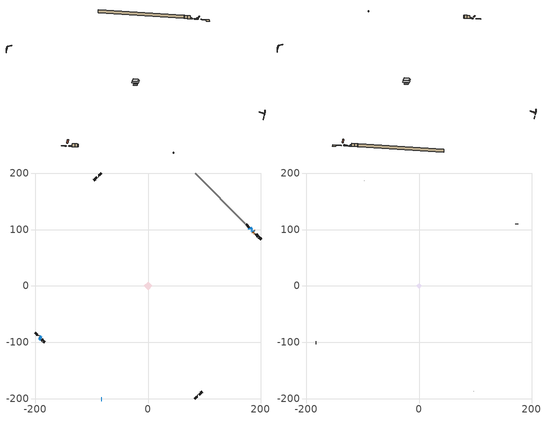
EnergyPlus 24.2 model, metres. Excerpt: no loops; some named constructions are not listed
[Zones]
conditioned space
 floor othersidecoefficients (Floor1 construction): -3.05,0 0,3.05 3.05,0 0,-3.05 z1.04
 floor adiabatic (AdiabaticFloorConstruction): -7.11,0 0,7.11 7.11,0 0,-7.11 z3.48
 floor foundation (Slab1 construction): -4,0 0,4 4,0 0,-4 z-1.12
 wall outside (RimJoist1 construction): 83.09,-200.59 86.93,-196.74 / -200.59,-83.09 -196.74,-86.93 / -83.09,200.59 -86.93,196.74 / 196.1,87.57 192.25,91.42 z1.04:1.34
 wall outside (RimJoist2 construction): 87.59,-196.08 88.31,-195.36 / -196.08,-87.59 -195.36,-88.31 / -87.59,196.08 -88.31,195.36 / 191.6,92.07 190.88,92.79 z1.04:1.34
 wall outside (AdiabaticWallConstruction 1): 188.28,95.4 188.02,95.66 / 187.36,96.31 186.75,96.92 z1.04:3.07
 wall outside (AdiabaticWallConstruction): 186.1,97.57 185.5,98.17 / -192.76,-90.91 -191.57,-92.1 z1.04:2.01; 184.85,98.82 184.31,99.36 z1.04:1.8; 183.66,100.02 183.43,100.24 z1.04:1.35; -83.09,-200.59 -82.53,-200.59 z1.04:2.82; 182.78,100.89 182.35,101.32 z1.04:1.55; 181.69,101.98 180.52,103.15 z1.04:3.07; -190.92,-92.75 -189.62,-94.05 z1.04:2.56
 wall outside (Wall1 construction): 90.91,-192.76 93.4,-190.27 / -188.97,-94.71 -186.48,-97.19 / -90.91,192.76 -93.4,190.27 / 179.87,103.81 177.38,106.29 z1.04:5.92
 wall outside (Wall2 construction): 94.06,-189.62 96.29,-187.38 / -185.82,-97.85 -183.58,-100.09 / -94.06,189.62 -96.29,187.38 / 176.72,106.95 174.48,109.19 z1.04:5.92
 wall foundation (FoundationWall1 construction): 196.76,86.91,-1.12 196.76,86.91,1.04 199.79,83.88,1.04 199.79,83.88,-1.02 200.59,83.09,-1.02 200.59,83.09,-1.12
 wall adiabatic (Wall4 construction): 172.95,110.72 83.74,199.93 z1.04:5.92
 window (WindowConstruction): 186.1,97.57 185.5,98.17 z1.04:2.01
 window (WindowConstruction 7): 184.85,98.82 184.31,99.36 z1.04:1.8
 window (WindowConstruction 1): 183.65,100.02 183.44,100.24 z1.04:1.34
 window (WindowConstruction 2): -192.76,-90.91 -191.57,-92.1 z1.04:2.01
 window (WindowConstruction 6): -83.09,-200.59 -82.53,-200.59 z1.04:2.82
 window (WindowConstruction 3): 182.78,100.89 182.35,101.32 z1.04:1.55
 window (WindowConstruction 4): 181.69,101.98 180.52,103.15 z1.04:3.07
 window (WindowConstruction 5): -190.92,-92.75 -189.62,-94.05 z1.04:2.56
 door (Door): 188.28,95.4 188.02,95.66 z1.04:3.07
 door (Door 1): 187.36,96.31 186.75,96.92 z1.04:3.07
 ceiling adiabatic (AdiabaticFloorConstruction): 0,-7.11 7.11,0 0,7.11 -7.11,0 z3.48
attic - vented
 floor to conditioned space (Floor2 construction Reversed): -5.03,0 0,5.03 5.03,0 0,-5.03 z5.92
 wall outside (Wall3 construction): 96.95,-186.72 97.17,-186.5 / -182.93,-100.74 -182.7,-100.97 / -96.95,186.72 -97.17,186.5 / 173.83,109.84 173.6,110.07 z1.04:5.92
 roof outside (Roof1 construction): 90.26,-193.42,5.92 85.36,-188.52,8.23 84.07,-189.81,8.23 88.96,-194.71,5.92; -193.42,-90.26,5.92 -188.52,-85.36,8.23 -189.81,-84.07,8.23 -194.71,-88.96,5.92; -90.26,193.42,5.92 -85.36,188.52,8.23 -84.07,189.81,8.23 -88.96,194.71,5.92; 188.93,94.74,5.92 184.03,89.84,8.23 185.32,88.55,8.23 190.22,93.45,5.92
[Material] Roughness=Rough; Thermal Absorptance=0.9
Name | Thickness {m} | Conductivity {W/m-K} | Density {kg/m3} | Specific Heat {J/kg-K} | Solar Absorptance | Visible Absorptance
ceiling loosefill ins | 0.0846667 | 0.0480833 | 16.02 | 1046.75 | 0.7 | 0.7
ceiling stud and cavity | 0.1397 | 0.0937792 | 65.682 | 1177.47 | 0.7 | 0.7
gypsum board | 0.0127 | 0.160291 | 801 | 837.4 | 0.6 | 0.6
[Construction]
Floor2 construction: ceiling loosefill ins, ceiling stud and cavity, gypsum board
[Schedule:Day:Interval]
interior lighting schedule day: No, 01:00, 0.108182, 04:00, 0.0901515, 05:00, 0.0991667, 06:00, 0.162273, 07:00, 0.270455, 08:00, 0.342576, 10:00, 0.369621, 11:00, 0.351591, 12:00, 0.333561, 13:00, 0.324545, 14:00, 0.31553, 15:00, 0.333561, 16:00, 0.369621, 17:00, 0.450758, 18:00, 0.585985, 19:00, 0.775303, 20:00, 0.955606, 21:00, 0.991667, 22:00, 0.712197, 23:00, 0.360606, 24:00, 0.162273
interior lighting schedule day 1: No, 01:00, 0.100909, 04:00, 0.0840909, 05:00, 0.0925, 06:00, 0.151364, 07:00, 0.252273, 08:00, 0.319545, 10:00, 0.344773, 11:00, 0.327955, 12:00, 0.311136, 13:00, 0.302727, 14:00, 0.294318, 15:00, 0.311136, 16:00, 0.344773, 17:00, 0.420455, 18:00, 0.546591, 19:00, 0.723182, 20:00, 0.891364, 21:00, 0.925, 22:00, 0.664318, 23:00, 0.336364, 24:00, 0.151364
interior lighting schedule day 2: No, 01:00, 0.0927273, 04:00, 0.0772727, 05:00, 0.085, 06:00, 0.139091, 07:00, 0.231818, 08:00, 0.293636, 10:00, 0.316818, 11:00, 0.301364, 12:00, 0.285909, 13:00, 0.278182, 14:00, 0.270455, 15:00, 0.285909, 16:00, 0.316818, 17:00, 0.386364, 18:00, 0.502273, 19:00, 0.664545, 20:00, 0.819091, 21:00, 0.85, 22:00, 0.610455, 23:00, 0.309091, 24:00, 0.139091
interior lighting schedule day 3: No, 01:00, 0.0845455, 04:00, 0.0704545, 05:00, 0.0775, 06:00, 0.126818, 07:00, 0.211364, 08:00, 0.267727, 10:00, 0.288864, 11:00, 0.274773, 12:00, 0.260682, 13:00, 0.253636, 14:00, 0.246591, 15:00, 0.260682, 16:00, 0.288864, 17:00, 0.352273, 18:00, 0.457955, 19:00, 0.605909, 20:00, 0.746818, 21:00, 0.775, 22:00, 0.556591, 23:00, 0.281818, 24:00, 0.126818
interior lighting schedule day 4: No, 01:00, 0.0763636, 04:00, 0.0636364, 05:00, 0.07, 06:00, 0.114545, 07:00, 0.190909, 08:00, 0.241818, 10:00, 0.260909, 11:00, 0.248182, 12:00, 0.235455, 13:00, 0.229091, 14:00, 0.222727, 15:00, 0.235455, 16:00, 0.260909, 17:00, 0.318182, 18:00, 0.413636, 19:00, 0.547273, 20:00, 0.674545, 21:00, 0.7, 22:00, 0.502727, 23:00, 0.254545, 24:00, 0.114545
interior lighting schedule day 5: No, 01:00, 0.0727273, 04:00, 0.0606061, 05:00, 0.0666667, 06:00, 0.109091, 07:00, 0.181818, 08:00, 0.230303, 10:00, 0.248485, 11:00, 0.236364, 12:00, 0.224242, 13:00, 0.218182, 14:00, 0.212121, 15:00, 0.224242, 16:00, 0.248485, 17:00, 0.30303, 18:00, 0.393939, 19:00, 0.521212, 20:00, 0.642424, 21:00, 0.666667, 22:00, 0.478788, 23:00, 0.242424, 24:00, 0.109091
interior lighting schedule day 6: No, 01:00, 0.0745455, 04:00, 0.0621212, 05:00, 0.0683333, 06:00, 0.111818, 07:00, 0.186364, 08:00, 0.236061, 10:00, 0.254697, 11:00, 0.242273, 12:00, 0.229848, 13:00, 0.223636, 14:00, 0.217424, 15:00, 0.229848, 16:00, 0.254697, 17:00, 0.310606, 18:00, 0.403788, 19:00, 0.534242, 20:00, 0.658485, 21:00, 0.683333, 22:00, 0.490758, 23:00, 0.248485, 24:00, 0.111818
interior lighting schedule day 7: No, 01:00, 0.08, 04:00, 0.0666667, 05:00, 0.0733333, 06:00, 0.12, 07:00, 0.2, 08:00, 0.253333, 10:00, 0.273333, 11:00, 0.26, 12:00, 0.246667, 13:00, 0.24, 14:00, 0.233333, 15:00, 0.246667, 16:00, 0.273333, 17:00, 0.333333, 18:00, 0.433333, 19:00, 0.573333, 20:00, 0.706667, 21:00, 0.733333, 22:00, 0.526667, 23:00, 0.266667, 24:00, 0.12
interior lighting schedule day 8: No, 01:00, 0.0890909, 04:00, 0.0742424, 05:00, 0.0816667, 06:00, 0.133636, 07:00, 0.222727, 08:00, 0.282121, 10:00, 0.304394, 11:00, 0.289545, 12:00, 0.274697, 13:00, 0.267273, 14:00, 0.259848, 15:00, 0.274697, 16:00, 0.304394, 17:00, 0.371212, 18:00, 0.482576, 19:00, 0.638485, 20:00, 0.78697, 21:00, 0.816667, 22:00, 0.586515, 23:00, 0.29697, 24:00, 0.133636
interior lighting schedule day 9: No, 01:00, 0.0972727, 04:00, 0.0810606, 05:00, 0.0891667, 06:00, 0.145909, 07:00, 0.243182, 08:00, 0.30803, 10:00, 0.332348, 11:00, 0.316136, 12:00, 0.299924, 13:00, 0.291818, 14:00, 0.283712, 15:00, 0.299924, 16:00, 0.332348, 17:00, 0.405303, 18:00, 0.526894, 19:00, 0.697121, 20:00, 0.859242, 21:00, 0.891667, 22:00, 0.640379, 23:00, 0.324242, 24:00, 0.145909
interior lighting schedule day 10: No, 01:00, 0.105455, 04:00, 0.0878788, 05:00, 0.0966667, 06:00, 0.158182, 07:00, 0.263636, 08:00, 0.333939, 10:00, 0.360303, 11:00, 0.342727, 12:00, 0.325152, 13:00, 0.316364, 14:00, 0.307576, 15:00, 0.325152, 16:00, 0.360303, 17:00, 0.439394, 18:00, 0.571212, 19:00, 0.755758, 20:00, 0.931515, 21:00, 0.966667, 22:00, 0.694242, 23:00, 0.351515, 24:00, 0.158182
interior lighting schedule day 11: No, 01:00, 0.109091, 04:00, 0.0909091, 05:00, 0.1, 06:00, 0.163636, 07:00, 0.272727, 08:00, 0.345455, 10:00, 0.372727, 11:00, 0.354545, 12:00, 0.336364, 13:00, 0.327273, 14:00, 0.318182, 15:00, 0.336364, 16:00, 0.372727, 17:00, 0.454545, 18:00, 0.590909, 19:00, 0.781818, 20:00, 0.963636, 21:00, 1, 22:00, 0.718182, 23:00, 0.363636, 24:00, 0.163636
interior lighting schedule default day; occupants schedule default day; clothes dryer schedule default day; cooking range schedule default day; mech vent range fan 0 schedule default day; misc plug loads schedule default day; general water use schedule default day; heating setpoint default day; cooling setpoint default day; clothes dryer exhaust 0 schedule default day; cooling season schedule day; cooling season schedule day 2; cooling season schedule default day; exterior lighting schedule default day; natural vent schedule default day: No, 24:00, 0
occupants schedule day: No, 05:00, 0.426829, 06:00, 0.719512, 07:00, 1, 08:00, 0.670732, 09:00, 0.329268, 14:00, 0.170732, 15:00, 0.231707, 16:00, 0.329268, 17:00, 0.5, 18:00, 0.670732, 19:00, 0.829268, 21:00, 1, 22:00, 0.853659, 23:00, 0.646341, 24:00, 0.426829
clothes dryer schedule day; clothes dryer exhaust 0 schedule day: No, 01:00, 0.123457, 02:00, 0.0740741, 03:00, 0.0493827, 04:00, 0.0246914, 05:00, 0.0493827, 06:00, 0.0740741, 07:00, 0.197531, 08:00, 0.395062, 09:00, 0.592593, 10:00, 0.839506, 11:00, 0.962963, 12:00, 1, 13:00, 0.91358, 14:00, 0.82716, 15:00, 0.716049, 16:00, 0.753086, 17:00, 0.679012, 18:00, 0.666667, 20:00, 0.62963, 21:00, 0.641975, 22:00, 0.666667, 23:00, 0.54321, 24:00, 0.296296
cooking range schedule day: No, 05:00, 0.0597015, 06:00, 0.11194, 07:00, 0.171642, 08:00, 0.291045, 11:00, 0.343284, 12:00, 0.402985, 13:00, 0.462687, 14:00, 0.343284, 15:00, 0.291045, 16:00, 0.402985, 17:00, 0.567164, 18:00, 1, 19:00, 0.850746, 20:00, 0.432836, 21:00, 0.291045, 22:00, 0.231343, 23:00, 0.171642, 24:00, 0.11194
mech vent range fan 0 schedule day: No, 18:00, 0, 19:00, 1, 20:00, 0.2, 24:00, 0
misc plug loads schedule day: No, 06:00, 0.705882, 07:00, 0.745098, 08:00, 0.803922, 15:00, 0.823529, 16:00, 0.862745, 17:00, 0.921569, 18:00, 0.980392, 19:00, 1, 20:00, 0.980392, 21:00, 0.941176, 22:00, 0.862745, 23:00, 0.784314, 24:00, 0.72549
general water use schedule day: No, 01:00, 0.315068, 03:00, 0.287671, 04:00, 0.342466, 05:00, 0.369863, 06:00, 0.520548, 07:00, 0.60274, 08:00, 0.534247, 10:00, 0.506849, 11:00, 0.465753, 14:00, 0.479452, 15:00, 0.534247, 16:00, 0.589041, 17:00, 0.69863, 18:00, 0.876712, 19:00, 0.890411, 20:00, 0.986301, 21:00, 1, 22:00, 0.863014, 23:00, 0.616438, 24:00, 0.465753
heating setpoint day: No, 07:00, 18, 23:00, 21, 24:00, 18
cooling setpoint day: No, 24:00, 25
cooling season schedule day 1: No, 24:00, 1
exterior lighting schedule day: No, 01:00, 0.566667, 03:00, 0.524167, 05:00, 0.495833, 06:00, 0.5525, 07:00, 0.623333, 08:00, 0.580833, 09:00, 0.439167, 10:00, 0.354167, 12:00, 0.34, 13:00, 0.354167, 14:00, 0.396667, 15:00, 0.425, 16:00, 0.495833, 17:00, 0.623333, 18:00, 0.793333, 19:00, 0.906667, 20:00, 0.963333, 21:00, 0.991667, 22:00, 0.920833, 23:00, 0.793333, 24:00, 0.665833
exterior lighting schedule day 1: No, 01:00, 0.528571, 03:00, 0.488929, 05:00, 0.4625, 06:00, 0.515357, 07:00, 0.581429, 08:00, 0.541786, 09:00, 0.409643, 10:00, 0.330357, 12:00, 0.317143, 13:00, 0.330357, 14:00, 0.37, 15:00, 0.396429, 16:00, 0.4625, 17:00, 0.581429, 18:00, 0.74, 19:00, 0.845714, 20:00, 0.898571, 21:00, 0.925, 22:00, 0.858929, 23:00, 0.74, 24:00, 0.621071
exterior lighting schedule day 10: No, 01:00, 0.552381, 03:00, 0.510952, 05:00, 0.483333, 06:00, 0.538571, 07:00, 0.607619, 08:00, 0.56619, 09:00, 0.428095, 10:00, 0.345238, 12:00, 0.331429, 13:00, 0.345238, 14:00, 0.386667, 15:00, 0.414286, 16:00, 0.483333, 17:00, 0.607619, 18:00, 0.773333, 19:00, 0.88381, 20:00, 0.939048, 21:00, 0.966667, 22:00, 0.897619, 23:00, 0.773333, 24:00, 0.649048
exterior lighting schedule day 11: No, 01:00, 0.571429, 03:00, 0.528571, 05:00, 0.5, 06:00, 0.557143, 07:00, 0.628571, 08:00, 0.585714, 09:00, 0.442857, 10:00, 0.357143, 12:00, 0.342857, 13:00, 0.357143, 14:00, 0.4, 15:00, 0.428571, 16:00, 0.5, 17:00, 0.628571, 18:00, 0.8, 19:00, 0.914286, 20:00, 0.971429, 21:00, 1, 22:00, 0.928571, 23:00, 0.8, 24:00, 0.671429
exterior lighting schedule day 2: No, 01:00, 0.485714, 03:00, 0.449286, 05:00, 0.425, 06:00, 0.473571, 07:00, 0.534286, 08:00, 0.497857, 09:00, 0.376429, 10:00, 0.303571, 12:00, 0.291429, 13:00, 0.303571, 14:00, 0.34, 15:00, 0.364286, 16:00, 0.425, 17:00, 0.534286, 18:00, 0.68, 19:00, 0.777143, 20:00, 0.825714, 21:00, 0.85, 22:00, 0.789286, 23:00, 0.68, 24:00, 0.570714
exterior lighting schedule day 3: No, 01:00, 0.442857, 03:00, 0.409643, 05:00, 0.3875, 06:00, 0.431786, 07:00, 0.487143, 08:00, 0.453929, 09:00, 0.343214, 10:00, 0.276786, 12:00, 0.265714, 13:00, 0.276786, 14:00, 0.31, 15:00, 0.332143, 16:00, 0.3875, 17:00, 0.487143, 18:00, 0.62, 19:00, 0.708571, 20:00, 0.752857, 21:00, 0.775, 22:00, 0.719643, 23:00, 0.62, 24:00, 0.520357
exterior lighting schedule day 4: No, 01:00, 0.4, 03:00, 0.37, 05:00, 0.35, 06:00, 0.39, 07:00, 0.44, 08:00, 0.41, 09:00, 0.31, 10:00, 0.25, 12:00, 0.24, 13:00, 0.25, 14:00, 0.28, 15:00, 0.3, 16:00, 0.35, 17:00, 0.44, 18:00, 0.56, 19:00, 0.64, 20:00, 0.68, 21:00, 0.7, 22:00, 0.65, 23:00, 0.56, 24:00, 0.47
exterior lighting schedule day 5: No, 01:00, 0.380952, 03:00, 0.352381, 05:00, 0.333333, 06:00, 0.371429, 07:00, 0.419048, 08:00, 0.390476, 09:00, 0.295238, 10:00, 0.238095, 12:00, 0.228571, 13:00, 0.238095, 14:00, 0.266667, 15:00, 0.285714, 16:00, 0.333333, 17:00, 0.419048, 18:00, 0.533333, 19:00, 0.609524, 20:00, 0.647619, 21:00, 0.666667, 22:00, 0.619048, 23:00, 0.533333, 24:00, 0.447619
exterior lighting schedule day 6: No, 01:00, 0.390476, 03:00, 0.36119, 05:00, 0.341667, 06:00, 0.380714, 07:00, 0.429524, 08:00, 0.400238, 09:00, 0.302619, 10:00, 0.244048, 12:00, 0.234286, 13:00, 0.244048, 14:00, 0.273333, 15:00, 0.292857, 16:00, 0.341667, 17:00, 0.429524, 18:00, 0.546667, 19:00, 0.624762, 20:00, 0.66381, 21:00, 0.683333, 22:00, 0.634524, 23:00, 0.546667, 24:00, 0.45881
exterior lighting schedule day 7: No, 01:00, 0.419048, 03:00, 0.387619, 05:00, 0.366667, 06:00, 0.408571, 07:00, 0.460952, 08:00, 0.429524, 09:00, 0.324762, 10:00, 0.261905, 12:00, 0.251429, 13:00, 0.261905, 14:00, 0.293333, 15:00, 0.314286, 16:00, 0.366667, 17:00, 0.460952, 18:00, 0.586667, 19:00, 0.670476, 20:00, 0.712381, 21:00, 0.733333, 22:00, 0.680952, 23:00, 0.586667, 24:00, 0.492381
exterior lighting schedule day 8: No, 01:00, 0.466667, 03:00, 0.431667, 05:00, 0.408333, 06:00, 0.455, 07:00, 0.513333, 08:00, 0.478333, 09:00, 0.361667, 10:00, 0.291667, 12:00, 0.28, 13:00, 0.291667, 14:00, 0.326667, 15:00, 0.35, 16:00, 0.408333, 17:00, 0.513333, 18:00, 0.653333, 19:00, 0.746667, 20:00, 0.793333, 21:00, 0.816667, 22:00, 0.758333, 23:00, 0.653333, 24:00, 0.548333
exterior lighting schedule day 9: No, 01:00, 0.509524, 03:00, 0.47131, 05:00, 0.445833, 06:00, 0.496786, 07:00, 0.560476, 08:00, 0.522262, 09:00, 0.394881, 10:00, 0.318452, 12:00, 0.305714, 13:00, 0.318452, 14:00, 0.356667, 15:00, 0.382143, 16:00, 0.445833, 17:00, 0.560476, 18:00, 0.713333, 19:00, 0.815238, 20:00, 0.86619, 21:00, 0.891667, 22:00, 0.827976, 23:00, 0.713333, 24:00, 0.59869
[Schedule:Week:Daily]
exterior lighting schedule Week Rule - Oct28-Nov3: exterior lighting schedule day 9, exterior lighting schedule day 9, exterior lighting schedule day 9, exterior lighting schedule day 9, exterior lighting schedule day 10, exterior lighting schedule day 10, exterior lighting schedule day 10, exterior lighting schedule default day, exterior lighting schedule default day, exterior lighting schedule default day, exterior lighting schedule default day, exterior lighting schedule default day
exterior lighting schedule Week Rule - Nov4-Nov24: exterior lighting schedule day 10, exterior lighting schedule day 10, exterior lighting schedule day 10, exterior lighting schedule day 10, exterior lighting schedule day 10, exterior lighting schedule day 10, exterior lighting schedule day 10, exterior lighting schedule default day, exterior lighting schedule default day, exterior lighting schedule default day, exterior lighting schedule default day, exterior lighting schedule default day
exterior lighting schedule Week Rule - Nov25-Dec1: exterior lighting schedule day 10, exterior lighting schedule day 10, exterior lighting schedule day 10, exterior lighting schedule day 10, exterior lighting schedule day 10, exterior lighting schedule day 10, exterior lighting schedule day 11, exterior lighting schedule default day, exterior lighting schedule default day, exterior lighting schedule default day, exterior lighting schedule default day, exterior lighting schedule default day
exterior lighting schedule Week Rule - Dec2-Dec31: exterior lighting schedule day 11, exterior lighting schedule day 11, exterior lighting schedule day 11, exterior lighting schedule day 11, exterior lighting schedule day 11, exterior lighting schedule day 11, exterior lighting schedule day 11, exterior lighting schedule default day, exterior lighting schedule default day, exterior lighting schedule default day, exterior lighting schedule default day, exterior lighting schedule default day
natural vent schedule Week Rule - Jan1-Dec31: natural vent schedule default day, natural vent schedule default day, natural vent schedule default day, natural vent schedule default day, natural vent schedule default day, natural vent schedule default day, natural vent schedule default day, natural vent schedule default day, natural vent schedule default day, natural vent schedule default day, natural vent schedule default day, natural vent schedule default day
